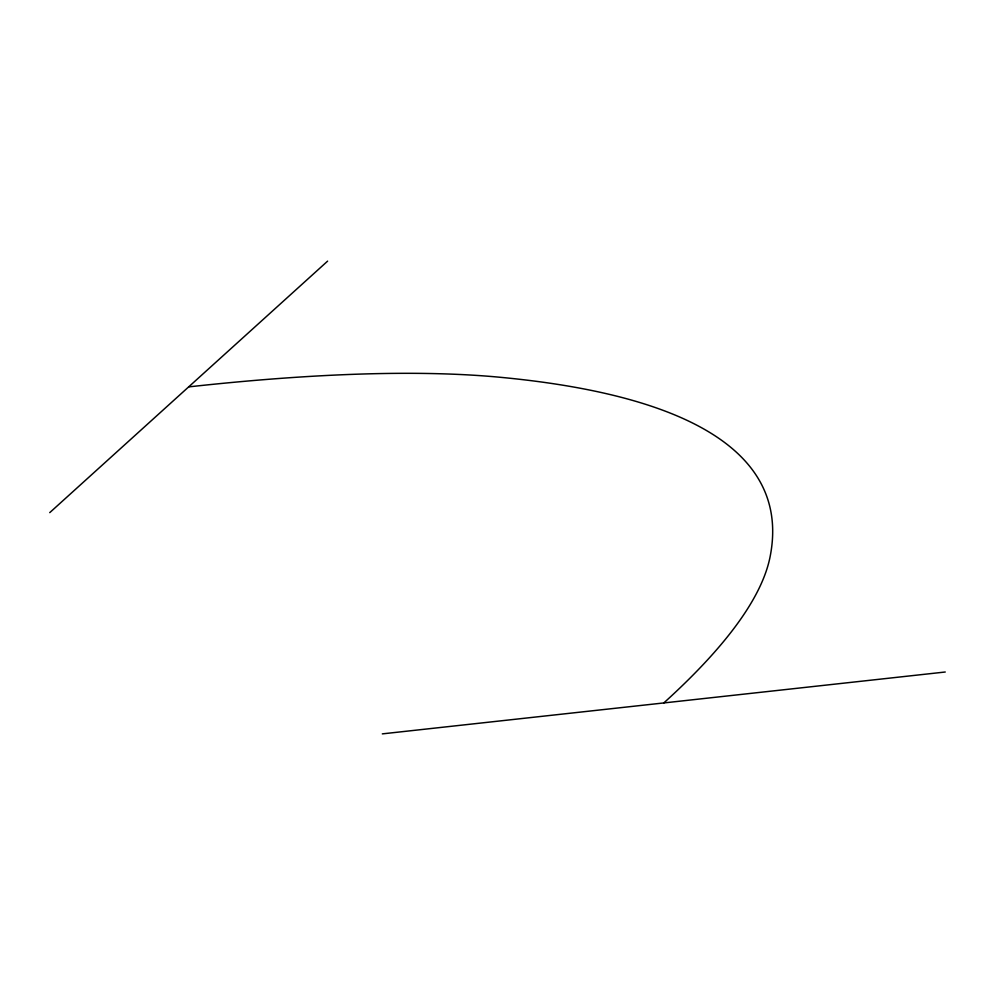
<?xml version="1.0" encoding="UTF-8"?>
<svg xmlns="http://www.w3.org/2000/svg" width="995" height="995" viewBox="0 0 995 995"><rect width="100%" height="100%" fill="white"/><g stroke="black" fill="none" stroke-linecap="round" stroke-linejoin="round"><path stroke-width="1.49" d="M49.75 512.624L327.616 261.125M382.316 733.875L945.25 672.011M188.689 386.881A2110.992 370.202 -19.1 0 1 500.311 377.292A3189.137 559.265 -19.1 0 1 770.093 556.765A2110.992 370.202 -19.1 0 1 663.789 702.943"/></g></svg>
